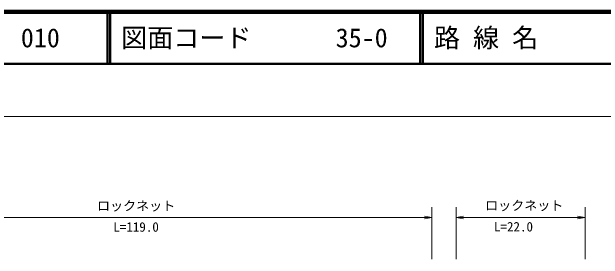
# Model space of a CAD drawing. Units: millimetres, scale not verified. Extents: x 40000 to 680000, y 20000 to 380000.
# Drawn here: x 99412 to 212833, y 332451 to 380000 of the extents above; entities that cross this region are included whole.
import ezdxf
from ezdxf.enums import TextEntityAlignment as Align

# ---------------------------------------------------------------- set-up
doc = ezdxf.new("R2010")
doc.units = ezdxf.units.MM
doc.header["$LTSCALE"] = 1000
for name, color, linetype, lineweight in [('M-STR-STR3', 7, 'Continuous', 13), ('M-TTL', 2, 'Continuous', 140), ('M-TTL-LINE', 7, 'Continuous', 50)]:
    doc.layers.add(name, color=color, linetype=linetype, lineweight=lineweight)
doc.layers.add('M-TTL-TXT', color=7, linetype='Continuous')
doc.styles.add('ＭＳ ゴシック', font='')
doc.styles.get('ＭＳ ゴシック').set_extended_font_data('MS Gothic')

# ---------------------------------------------------------------- blocks, each defined once
blk = doc.blocks.new('open_arrow')
at = {"color": 0, "linetype": 'Continuous', "lineweight": -2}
blk.add_lwpolyline([(7.5, 1.25), (0, 0), (7.5, -1.25)], dxfattribs=at)

msp = doc.modelspace()

# ---------------------------------------------------------------- linework, layer by layer
at = {"layer": 'M-STR-STR3'}
for p, q in [((68499, 359855), (532417, 359919)), ((179996, 332451), (179994, 342451)), ((184627, 332451), (184625, 342451)), ((209367, 332455), (209365, 342455)), ((66513, 340435), (179995, 340451)), ((184626, 340451), (209366, 340455))]:
    msp.add_line(p, q, dxfattribs=at)
at = {"layer": 'M-TTL'}
msp.add_line((680000, 380000), (40000, 380000), dxfattribs=at)
at = {"layer": 'M-TTL-LINE'}
for p, q in [((117750, 380000), (117750, 370000)), ((118250, 380000), (118250, 370000)), ((177750, 380000), (177750, 370000)), ((178250, 380000), (178250, 370000)), ((40000, 370000), (680000, 370000))]:
    msp.add_line(p, q, dxfattribs=at)

# ---------------------------------------------------------------- block references
at = {"layer": 'M-STR-STR3', "xscale": 193, "yscale": 193, "rotation": 180}
for p in [(179995, 340451), (209366, 340455)]:
    msp.add_blockref('open_arrow', p, dxfattribs=at)
at = {"layer": 'M-STR-STR3', "xscale": 193, "yscale": 193}
msp.add_blockref('open_arrow', (184626, 340451), dxfattribs=at)

# ---------------------------------------------------------------- texts
at = {"layer": 'M-STR-STR3', "style": 'ＭＳ ゴシック'}
for s, p in [('ロックネット', (115754, 341238)), ('ロックネット', (190193, 341305)), ('L=119.0', (118879, 337180)), ('L=22.0', (191889, 337228))]:
    msp.add_text(s, height=1833, rotation=0.008, dxfattribs=at).set_placement(p, align=Align.BOTTOM_LEFT)
at = {"layer": 'M-TTL-TXT', "style": 'ＭＳ ゴシック'}
for s, p in [('010', (101142, 375000)), ('図面コード', (120380, 375000)), ('35-0', (161521, 375000)), ('路 線 名', (180380, 375000))]:
    msp.add_text(s, height=3666, dxfattribs=at).set_placement(p, align=Align.MIDDLE_LEFT)

doc.saveas('drawing.dxf')
